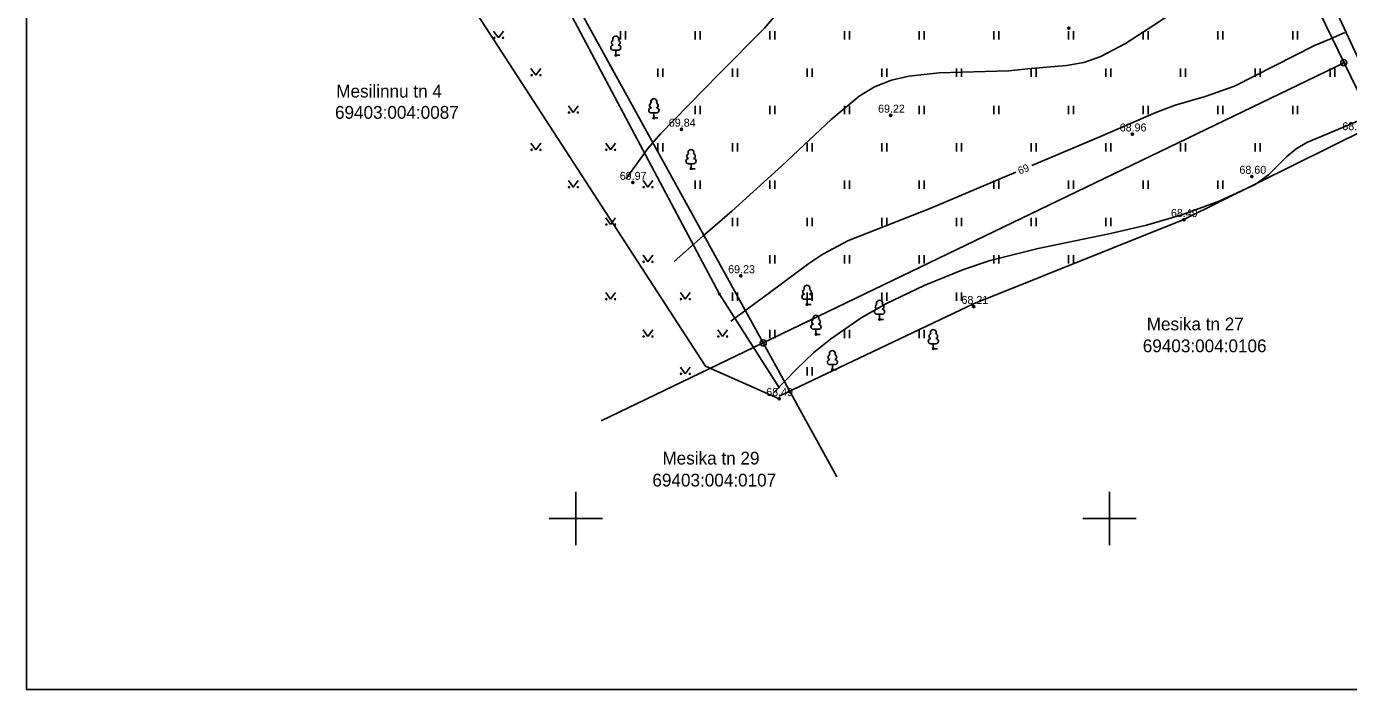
# Model space of a CAD drawing. Extents: x 641093 to 641296, y 6454184 to 6454327.
# Drawn here: x 641098.5 to 641222.4, y 6454184 to 6454246.1 of the extents above; entities that cross this region are included whole.
import ezdxf

# ---------------------------------------------------------------- set-up
doc = ezdxf.new("R2010")
doc.units = 0
for name, color, linetype in [('HALJASTUS', 7, 'Continuous'), ('HORISONTAAL', 7, 'Continuous'), ('KORGUS-EH2000', 7, 'Continuous'), ('MOOTMPUNKT', 7, 'Continuous'), ('MOOTPIIR', 7, 'Continuous'), ('PIIR', 7, 'Continuous'), ('PUU', 7, 'Continuous'), ('RELJEEF', 7, 'Continuous'), ('VORK', 7, 'Continuous'), ('VORMISTUS', 7, 'Continuous')]:
    doc.layers.add(name, color=color, linetype=linetype)

msp = doc.modelspace()

# ---------------------------------------------------------------- linework, layer by layer
at = {"layer": 'HALJASTUS'}
for p, q in [((641142.29, 6454245.67), (641142.75, 6454245.06)), ((641142.75, 6454245.06), (641143.2, 6454245.67)), ((641154.18, 6454245.67), (641154.18, 6454244.91)), ((641154.64, 6454245.67), (641154.64, 6454244.91)), ((641161.18, 6454245.67), (641161.18, 6454244.91)), ((641161.64, 6454245.67), (641161.64, 6454244.91)), ((641168.18, 6454245.67), (641168.18, 6454244.91)), ((641168.64, 6454245.67), (641168.64, 6454244.91)), ((641175.18, 6454245.67), (641175.18, 6454244.91)), ((641175.64, 6454245.67), (641175.64, 6454244.91)), ((641182.18, 6454245.67), (641182.18, 6454244.91)), ((641182.64, 6454245.67), (641182.64, 6454244.91)), ((641189.18, 6454245.67), (641189.18, 6454244.91)), ((641189.64, 6454245.67), (641189.64, 6454244.91)), ((641196.18, 6454245.67), (641196.18, 6454244.91)), ((641196.64, 6454245.67), (641196.64, 6454244.91)), ((641203.18, 6454245.67), (641203.18, 6454244.91)), ((641203.64, 6454245.67), (641203.64, 6454244.91)), ((641210.18, 6454245.67), (641210.18, 6454244.91)), ((641210.64, 6454245.67), (641210.64, 6454244.91)), ((641217.18, 6454245.67), (641217.18, 6454244.91)), ((641217.64, 6454245.67), (641217.64, 6454244.91)), ((641145.79, 6454242.17), (641146.25, 6454241.56)), ((641146.25, 6454241.56), (641146.7, 6454242.17)), ((641157.68, 6454242.17), (641157.68, 6454241.41)), ((641158.14, 6454242.17), (641158.14, 6454241.41)), ((641164.68, 6454242.17), (641164.68, 6454241.41)), ((641165.14, 6454242.17), (641165.14, 6454241.41)), ((641171.68, 6454242.17), (641171.68, 6454241.41)), ((641172.14, 6454242.17), (641172.14, 6454241.41)), ((641178.68, 6454242.17), (641178.68, 6454241.41)), ((641179.14, 6454242.17), (641179.14, 6454241.41)), ((641185.68, 6454242.17), (641185.68, 6454241.41)), ((641186.14, 6454242.17), (641186.14, 6454241.41)), ((641192.68, 6454242.17), (641192.68, 6454241.41)), ((641193.14, 6454242.17), (641193.14, 6454241.41)), ((641199.68, 6454242.17), (641199.68, 6454241.41)), ((641200.14, 6454242.17), (641200.14, 6454241.41)), ((641206.68, 6454242.17), (641206.68, 6454241.41)), ((641207.14, 6454242.17), (641207.14, 6454241.41)), ((641213.68, 6454242.17), (641213.68, 6454241.41)), ((641214.14, 6454242.17), (641214.14, 6454241.41)), ((641220.68, 6454242.17), (641220.68, 6454241.41)), ((641221.14, 6454242.17), (641221.14, 6454241.41)), ((641149.29, 6454238.67), (641149.75, 6454238.06)), ((641149.75, 6454238.06), (641150.2, 6454238.67)), ((641161.18, 6454238.67), (641161.18, 6454237.91)), ((641161.64, 6454238.67), (641161.64, 6454237.91)), ((641168.18, 6454238.67), (641168.18, 6454237.91)), ((641168.64, 6454238.67), (641168.64, 6454237.91)), ((641175.18, 6454238.67), (641175.18, 6454237.91)), ((641175.64, 6454238.67), (641175.64, 6454237.91)), ((641182.18, 6454238.67), (641182.18, 6454237.91)), ((641182.64, 6454238.67), (641182.64, 6454237.91)), ((641189.18, 6454238.67), (641189.18, 6454237.91)), ((641189.64, 6454238.67), (641189.64, 6454237.91)), ((641196.18, 6454238.67), (641196.18, 6454237.91)), ((641196.64, 6454238.67), (641196.64, 6454237.91)), ((641203.18, 6454238.67), (641203.18, 6454237.91)), ((641203.64, 6454238.67), (641203.64, 6454237.91)), ((641210.18, 6454238.67), (641210.18, 6454237.91)), ((641210.64, 6454238.67), (641210.64, 6454237.91)), ((641217.18, 6454238.67), (641217.18, 6454237.91)), ((641217.64, 6454238.67), (641217.64, 6454237.91)), ((641145.79, 6454235.17), (641146.25, 6454234.56)), ((641146.25, 6454234.56), (641146.7, 6454235.17)), ((641152.79, 6454235.17), (641153.25, 6454234.56)), ((641153.25, 6454234.56), (641153.7, 6454235.17)), ((641157.68, 6454235.17), (641157.68, 6454234.41)), ((641158.14, 6454235.17), (641158.14, 6454234.41)), ((641164.68, 6454235.17), (641164.68, 6454234.41)), ((641165.14, 6454235.17), (641165.14, 6454234.41)), ((641171.68, 6454235.17), (641171.68, 6454234.41)), ((641172.14, 6454235.17), (641172.14, 6454234.41)), ((641178.68, 6454235.17), (641178.68, 6454234.41)), ((641179.14, 6454235.17), (641179.14, 6454234.41)), ((641185.68, 6454235.17), (641185.68, 6454234.41)), ((641186.14, 6454235.17), (641186.14, 6454234.41)), ((641192.68, 6454235.17), (641192.68, 6454234.41)), ((641193.14, 6454235.17), (641193.14, 6454234.41)), ((641199.68, 6454235.17), (641199.68, 6454234.41)), ((641200.14, 6454235.17), (641200.14, 6454234.41)), ((641206.68, 6454235.17), (641206.68, 6454234.41)), ((641207.14, 6454235.17), (641207.14, 6454234.41)), ((641213.68, 6454235.17), (641213.68, 6454234.41)), ((641214.14, 6454235.17), (641214.14, 6454234.41)), ((641149.29, 6454231.67), (641149.75, 6454231.06)), ((641149.75, 6454231.06), (641150.2, 6454231.67)), ((641156.29, 6454231.67), (641156.75, 6454231.06)), ((641156.75, 6454231.06), (641157.2, 6454231.67)), ((641161.18, 6454231.67), (641161.18, 6454230.91)), ((641161.64, 6454231.67), (641161.64, 6454230.91)), ((641168.18, 6454231.67), (641168.18, 6454230.91)), ((641168.64, 6454231.67), (641168.64, 6454230.91)), ((641175.18, 6454231.67), (641175.18, 6454230.91)), ((641175.64, 6454231.67), (641175.64, 6454230.91)), ((641182.18, 6454231.67), (641182.18, 6454230.91)), ((641182.64, 6454231.67), (641182.64, 6454230.91)), ((641189.18, 6454231.67), (641189.18, 6454230.91)), ((641189.64, 6454231.67), (641189.64, 6454230.91)), ((641196.18, 6454231.67), (641196.18, 6454230.91)), ((641196.64, 6454231.67), (641196.64, 6454230.91)), ((641203.18, 6454231.67), (641203.18, 6454230.91)), ((641203.64, 6454231.67), (641203.64, 6454230.91)), ((641210.18, 6454231.67), (641210.18, 6454230.91)), ((641210.64, 6454231.67), (641210.64, 6454230.91)), ((641152.79, 6454228.17), (641153.25, 6454227.56)), ((641153.25, 6454227.56), (641153.7, 6454228.17)), ((641164.68, 6454228.17), (641164.68, 6454227.41)), ((641165.14, 6454228.17), (641165.14, 6454227.41)), ((641171.68, 6454228.17), (641171.68, 6454227.41)), ((641172.14, 6454228.17), (641172.14, 6454227.41)), ((641178.68, 6454228.17), (641178.68, 6454227.41)), ((641179.14, 6454228.17), (641179.14, 6454227.41)), ((641185.68, 6454228.17), (641185.68, 6454227.41)), ((641186.14, 6454228.17), (641186.14, 6454227.41)), ((641192.68, 6454228.17), (641192.68, 6454227.41)), ((641193.14, 6454228.17), (641193.14, 6454227.41)), ((641199.68, 6454228.17), (641199.68, 6454227.41)), ((641200.14, 6454228.17), (641200.14, 6454227.41)), ((641156.29, 6454224.67), (641156.75, 6454224.06)), ((641156.75, 6454224.06), (641157.2, 6454224.67)), ((641168.18, 6454224.67), (641168.18, 6454223.91)), ((641168.64, 6454224.67), (641168.64, 6454223.91)), ((641175.18, 6454224.67), (641175.18, 6454223.91)), ((641175.64, 6454224.67), (641175.64, 6454223.91)), ((641182.18, 6454224.67), (641182.18, 6454223.91)), ((641182.64, 6454224.67), (641182.64, 6454223.91)), ((641189.18, 6454224.67), (641189.18, 6454223.91)), ((641189.64, 6454224.67), (641189.64, 6454223.91)), ((641196.18, 6454224.67), (641196.18, 6454223.91)), ((641196.64, 6454224.67), (641196.64, 6454223.91)), ((641152.79, 6454221.17), (641153.25, 6454220.56)), ((641153.25, 6454220.56), (641153.7, 6454221.17)), ((641159.79, 6454221.17), (641160.25, 6454220.56)), ((641160.25, 6454220.56), (641160.7, 6454221.17)), ((641164.68, 6454221.17), (641164.68, 6454220.41)), ((641165.14, 6454221.17), (641165.14, 6454220.41)), ((641171.68, 6454221.17), (641171.68, 6454220.41)), ((641172.14, 6454221.17), (641172.14, 6454220.41)), ((641178.68, 6454221.17), (641178.68, 6454220.41)), ((641179.14, 6454221.17), (641179.14, 6454220.41)), ((641185.68, 6454221.17), (641185.68, 6454220.41)), ((641186.14, 6454221.17), (641186.14, 6454220.41)), ((641156.29, 6454217.67), (641156.75, 6454217.06)), ((641156.75, 6454217.06), (641157.2, 6454217.67)), ((641163.29, 6454217.67), (641163.75, 6454217.06)), ((641163.75, 6454217.06), (641164.2, 6454217.67)), ((641168.18, 6454217.67), (641168.18, 6454216.91)), ((641168.64, 6454217.67), (641168.64, 6454216.91)), ((641175.18, 6454217.67), (641175.18, 6454216.91)), ((641175.64, 6454217.67), (641175.64, 6454216.91)), ((641182.18, 6454217.67), (641182.18, 6454216.91)), ((641182.64, 6454217.67), (641182.64, 6454216.91)), ((641159.79, 6454214.17), (641160.25, 6454213.56)), ((641160.25, 6454213.56), (641160.7, 6454214.17)), ((641171.68, 6454214.17), (641171.68, 6454213.41)), ((641172.14, 6454214.17), (641172.14, 6454213.41))]:
    msp.add_line(p, q, dxfattribs=at)
for points in [[(641163.45, 6454221.04), (641138.48, 6454268.07)], [(641163.45, 6454221.04), (641169.08, 6454212.22)]]:
    msp.add_lwpolyline(points, dxfattribs=at)
for centre in [(641142.35, 6454245.06), (641143.18, 6454245.06), (641145.85, 6454241.56), (641146.68, 6454241.56), (641149.35, 6454238.06), (641150.18, 6454238.06), (641145.85, 6454234.56), (641146.68, 6454234.56), (641152.85, 6454234.56), (641153.68, 6454234.56), (641149.35, 6454231.06), (641150.18, 6454231.06), (641156.35, 6454231.06), (641157.18, 6454231.06), (641152.85, 6454227.56), (641153.68, 6454227.56), (641156.35, 6454224.06), (641157.18, 6454224.06), (641152.85, 6454220.56), (641153.68, 6454220.56), (641159.85, 6454220.56), (641160.68, 6454220.56), (641156.35, 6454217.06), (641157.18, 6454217.06), (641163.35, 6454217.06), (641164.18, 6454217.06), (641159.85, 6454213.56), (641160.68, 6454213.56)]:
    msp.add_circle(centre, 0.055, dxfattribs=at)
at = {"layer": 'HORISONTAAL'}
for points in [[(641159.21, 6454224.1), (641161.91, 6454226.45), (641164.62, 6454228.8), (641169.29, 6454233.07), (641173.92, 6454237.39), (641176.55, 6454239.58), (641177.99, 6454240.47), (641179.57, 6454241.09), (641181.19, 6454241.46), (641184.05, 6454241.78), (641188.37, 6454241.9), (641190.53, 6454241.97), (641192.68, 6454242.17), (641195.99, 6454242.48), (641197.62, 6454242.76), (641199.2, 6454243.3), (641201.5, 6454244.52), (641204.71, 6454246.59), (641207.84, 6454248.77), (641212.71, 6454252.1), (641217.59, 6454255.43)], [(641154.69, 6454231.84), (641155.72, 6454233.26), (641156.74, 6454234.69), (641157.93, 6454236.06), (641159.22, 6454237.36), (641163.44, 6454241.68), (641167.67, 6454245.98), (641168.97, 6454247.47), (641170.8, 6454249.77), (641171.82, 6454250.88), (641173, 6454251.9), (641173.9, 6454252.46), (641174.72, 6454252.81), (641176.22, 6454253.17), (641180.9, 6454253.53), (641183.28, 6454253.67), (641184.64, 6454253.68)], [(641192.73, 6454233.09), (641199.17, 6454235.81), (641201.76, 6454236.94), (641204.36, 6454238.07), (641206.18, 6454238.74), (641208.99, 6454239.57), (641211.74, 6454240.53), (641215.49, 6454242.43), (641219.23, 6454244.33), (641220.66, 6454244.94), (641222.08, 6454245.55)], [(641168.55, 6454211.8), (641169.6, 6454212.89), (641170.66, 6454213.98), (641172.31, 6454215.55), (641173.85, 6454216.81), (641176.74, 6454218.8), (641179.04, 6454220.11), (641182.63, 6454221.84), (641186.32, 6454223.33), (641188.84, 6454224.17), (641193.32, 6454225.31), (641200.1, 6454226.72), (641203.47, 6454227.5), (641206.79, 6454228.46), (641210.29, 6454229.74), (641213.67, 6454231.31), (641214.93, 6454232.22), (641216.61, 6454233.9), (641217.5, 6454234.66), (641218.5, 6454235.24), (641222.02, 6454236.72), (641225.54, 6454238.21)], [(641164.53, 6454218.48), (641168.19, 6454221.19), (641171.84, 6454223.9), (641173.14, 6454224.77), (641175.56, 6454226.05), (641183.27, 6454229.09), (641191.22, 6454232.45)]]:
    msp.add_lwpolyline(points, dxfattribs=at)
at = {"layer": 'KORGUS-EH2000'}
for centre in [(641196.2, 6454245.96), (641179.5, 6454237.79), (641159.9, 6454236.48), (641202.15, 6454236.03), (641213.35, 6454232.06), (641155.33, 6454231.49), (641206.99, 6454228.01), (641165.45, 6454222.74), (641187.28, 6454219.86), (641169.06, 6454211.22)]:
    msp.add_circle(centre, 0.1, dxfattribs=at)
at = {"layer": 'MOOTMPUNKT'}
for centre in [(641196.2, 6454245.96), (641153.74, 6454243.43), (641221.97, 6454242.73), (641157.3, 6454237.55), (641157.31, 6454237.55), (641179.5, 6454237.79), (641159.9, 6454236.48), (641202.15, 6454236.03), (641160.79, 6454232.79), (641213.35, 6454232.06), (641155.33, 6454231.49), (641206.99, 6454228.01), (641165.45, 6454222.74), (641163.45, 6454221.04), (641171.66, 6454220.06), (641187.28, 6454219.86), (641178.46, 6454218.66), (641172.5, 6454217.25), (641167.56, 6454216.45), (641183.5, 6454215.91), (641174.04, 6454213.94), (641169.06, 6454211.22)]:
    msp.add_circle(centre, 0.075, dxfattribs=at)
at = {"layer": 'MOOTPIIR'}
msp.add_lwpolyline([(641169.06, 6454211.22), (641162.15, 6454214.26), (641139.64, 6454249.01), (641133.9, 6454252.47), (641130.93, 6454256.09), (641130.15, 6454258.08), (641127.31, 6454270.86), (641127.29, 6454273.2), (641126.34, 6454276.16), (641179.32, 6454297.59), (641198.48, 6454302.89), (641200.74, 6454300.71), (641211.53, 6454280.23), (641231.06, 6454239.95), (641206.99, 6454228.01), (641187.28, 6454220.11), (641169.06, 6454211.47)], dxfattribs=at)
at = {"layer": 'PIIR'}
for points in [[(641222, 6454242.72), (641198.62, 6454290.82), (641138.8, 6454268.64), (641167.56, 6454216.45)], [(641228.06, 6454230.26), (641222, 6454242.72), (641167.56, 6454216.45), (641174.47, 6454203.91)], [(641167.56, 6454216.45), (641152.38, 6454209.14)]]:
    msp.add_lwpolyline(points, dxfattribs=at)
for centre in [(641221.97, 6454242.73), (641167.56, 6454216.45)]:
    msp.add_circle(centre, 0.285, dxfattribs=at)
at = {"layer": 'PUU'}
for p, q in [((641153.98, 6454243.9), (641153.5, 6454243.9)), ((641153.74, 6454243.43), (641153.74, 6454243.9)), ((641154.12, 6454243.43), (641153.74, 6454243.43)), ((641157.54, 6454238.02), (641157.06, 6454238.02)), ((641157.55, 6454238.02), (641157.07, 6454238.02)), ((641157.3, 6454237.55), (641157.3, 6454238.02)), ((641157.68, 6454237.55), (641157.3, 6454237.55)), ((641157.31, 6454237.55), (641157.31, 6454238.02)), ((641157.69, 6454237.55), (641157.31, 6454237.55)), ((641161.03, 6454233.26), (641160.55, 6454233.26)), ((641160.79, 6454232.79), (641160.79, 6454233.26)), ((641161.17, 6454232.79), (641160.79, 6454232.79)), ((641171.9, 6454220.54), (641171.42, 6454220.54)), ((641171.66, 6454220.06), (641171.66, 6454220.54)), ((641172.04, 6454220.06), (641171.66, 6454220.06)), ((641178.7, 6454219.14), (641178.22, 6454219.14)), ((641178.46, 6454218.66), (641178.46, 6454219.14)), ((641178.84, 6454218.66), (641178.46, 6454218.66)), ((641172.74, 6454217.73), (641172.27, 6454217.73)), ((641172.5, 6454217.25), (641172.5, 6454217.73)), ((641172.89, 6454217.25), (641172.5, 6454217.25)), ((641183.74, 6454216.38), (641183.26, 6454216.38)), ((641183.5, 6454215.91), (641183.5, 6454216.38)), ((641183.88, 6454215.91), (641183.5, 6454215.91)), ((641174.28, 6454214.42), (641173.8, 6454214.42)), ((641174.04, 6454213.94), (641174.04, 6454214.42)), ((641174.42, 6454213.94), (641174.04, 6454213.94))]:
    msp.add_line(p, q, dxfattribs=at)
for centre, radius, start, end in [((641153.5, 6454244.14), 0.238, 90.0016, 269.3953), ((641153.57, 6454244.6), 0.233, 109.0217, 253.1415), ((641153.74, 6454244.95), 0.277, 332.5799, 207.4201), ((641153.91, 6454244.6), 0.233, 286.8508, 70.9859), ((641153.97, 6454244.14), 0.238, 270.6047, 89.9984), ((641157.3, 6454239.07), 0.277, 332.5799, 207.4201), ((641157.31, 6454239.07), 0.277, 332.5799, 207.4201), ((641157.06, 6454238.26), 0.238, 90.0016, 269.3953), ((641157.07, 6454238.26), 0.238, 90.0016, 269.3953), ((641157.13, 6454238.72), 0.233, 109.0217, 253.1415), ((641157.14, 6454238.72), 0.233, 109.0217, 253.1415), ((641157.47, 6454238.72), 0.233, 286.8508, 70.9859), ((641157.54, 6454238.26), 0.238, 270.6047, 89.9984), ((641157.48, 6454238.72), 0.233, 286.8508, 70.9859), ((641157.55, 6454238.26), 0.238, 270.6047, 89.9984), ((641160.79, 6454234.31), 0.277, 332.5799, 207.4201), ((641160.55, 6454233.5), 0.238, 90.0016, 269.3953), ((641160.62, 6454233.96), 0.233, 109.0217, 253.1415), ((641160.96, 6454233.96), 0.233, 286.8508, 70.9859), ((641161.03, 6454233.5), 0.238, 270.6047, 89.9984), ((641171.42, 6454220.78), 0.238, 90.0016, 269.3953), ((641171.49, 6454221.24), 0.233, 109.0217, 253.1415), ((641171.66, 6454221.58), 0.277, 332.5799, 207.4201), ((641171.83, 6454221.24), 0.233, 286.8508, 70.9859), ((641171.9, 6454220.78), 0.238, 270.6047, 89.9984), ((641178.22, 6454219.38), 0.238, 90.0016, 269.3953), ((641178.29, 6454219.84), 0.233, 109.0217, 253.1415), ((641178.46, 6454220.18), 0.277, 332.5799, 207.4201), ((641178.63, 6454219.84), 0.233, 286.8508, 70.9859), ((641178.7, 6454219.38), 0.238, 270.6047, 89.9984), ((641172.33, 6454218.43), 0.233, 109.0217, 253.1415), ((641172.5, 6454218.77), 0.277, 332.5799, 207.4201), ((641172.68, 6454218.43), 0.233, 286.8508, 70.9859), ((641172.27, 6454217.97), 0.238, 90.0016, 269.3953), ((641172.74, 6454217.97), 0.238, 270.6047, 89.9984), ((641183.33, 6454217.08), 0.233, 109.0217, 253.1415), ((641183.5, 6454217.43), 0.277, 332.5799, 207.4201), ((641183.67, 6454217.08), 0.233, 286.8508, 70.9859), ((641183.26, 6454216.62), 0.238, 90.0016, 269.3953), ((641183.74, 6454216.62), 0.238, 270.6047, 89.9984), ((641173.81, 6454214.65), 0.238, 90.0016, 269.3953), ((641173.87, 6454215.11), 0.233, 109.0217, 253.1415), ((641174.04, 6454215.46), 0.277, 332.5799, 207.4201), ((641174.21, 6454215.11), 0.233, 286.8508, 70.9859), ((641174.28, 6454214.65), 0.238, 270.6047, 89.9984)]:
    msp.add_arc(centre, radius, start, end, dxfattribs=at)
at = {"layer": 'RELJEEF'}
msp.add_lwpolyline([(641195.93, 6454290.65), (641199.78, 6454288.61), (641201.55, 6454286.91), (641203.19, 6454283.58), (641206.54, 6454277.75), (641216.23, 6454258.45), (641225.9, 6454237.55)], dxfattribs=at)
at = {"layer": 'VORK'}
for p, q in [((641150, 6454202.5), (641150, 6454197.5)), ((641200, 6454202.5), (641200, 6454197.5)), ((641147.5, 6454200), (641152.5, 6454200)), ((641197.5, 6454200), (641202.5, 6454200))]:
    msp.add_line(p, q, dxfattribs=at)
at = {"layer": 'VORMISTUS'}
msp.add_lwpolyline([(641296, 6454183.95), (641098.5, 6454183.95), (641098.5, 6454327.45), (641296, 6454327.45), (641296, 6454183.95)], dxfattribs=at)

# ---------------------------------------------------------------- texts
at = {"layer": 'HORISONTAAL'}
msp.add_text('69', height=0.7, rotation=21.9879, dxfattribs=at).set_placement((641191.59, 6454232.23))
at = {"layer": 'KORGUS-EH2000'}
for s, p in [('69.22', (641178.32, 6454238.04)), ('69.84', (641158.71, 6454236.73)), ('68.96', (641200.97, 6454236.28)), ('68.48', (641221.83, 6454236.4)), ('69.97', (641154.11, 6454231.74)), ('68.60', (641212.19, 6454232.31)), ('68.49', (641205.77, 6454228.26)), ('69.23', (641164.27, 6454222.99)), ('68.21', (641186.14, 6454220.11)), ('68.49', (641167.84, 6454211.47))]:
    msp.add_text(s, height=0.75, dxfattribs=at).set_placement(p)
at = {"layer": 'PIIR'}
for s, p in [('Mesilinnu tn 4', (641127.54, 6454239.46)), ('69403:004:0087', (641127.42, 6454237.47)), ('Mesika tn 27', (641203.5, 6454217.63)), ('69403:004:0106', (641203.13, 6454215.58)), ('Mesika tn 29', (641158.11, 6454205.05)), ('69403:004:0107', (641157.17, 6454202.99))]:
    msp.add_text(s, height=1.2, dxfattribs=at).set_placement(p)

doc.saveas('drawing.dxf')
